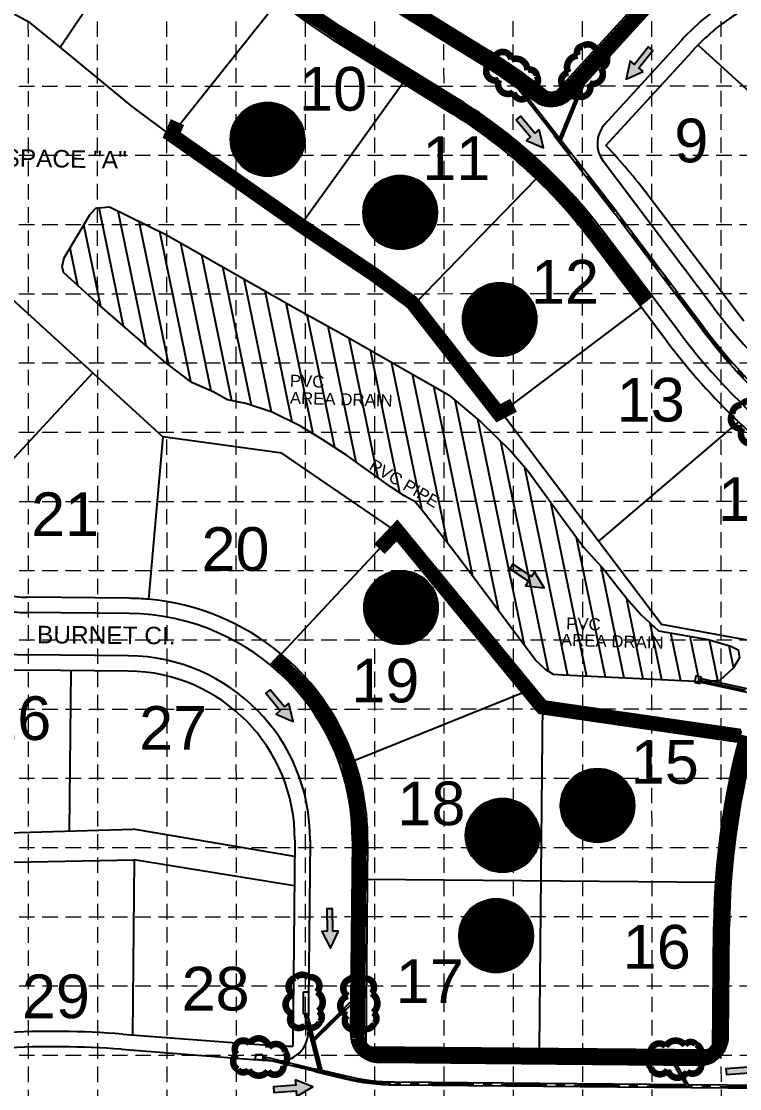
# Model space of a CAD drawing. Extents: x -500 to 2880, y -1767 to 500.
# Drawn here: x 1353 to 1846, y -1123 to -390 of the extents above; entities that cross this region are included whole.
import ezdxf
from ezdxf.enums import TextEntityAlignment as Align

# ---------------------------------------------------------------- set-up
doc = ezdxf.new("R2010")
doc.units = 0
doc.header["$LTSCALE"] = 25
doc.header["$MEASUREMENT"] = 0
doc.linetypes.add('CENTER', pattern=[2, 1.25, -0.25, 0.25, -0.25])
doc.linetypes.add('HIDDEN', pattern=[0.375, 0.25, -0.125])
doc.layers.get('0').update_dxf_attribs({"linetype": 'CONTINUOUS'})
for name, color, linetype in [('BASE', 7, 'CONTINUOUS'), ('EROSION BLANKET', 84, 'CONTINUOUS'), ('GRID', 254, 'HIDDEN'), ('LEGEND', 7, 'CONTINUOUS'), ('P Text 1', 3, 'CONTINUOUS'), ('P-LOTNOS', 2, 'CONTINUOUS'), ('P-LOTS', 1, 'CONTINUOUS'), ('P-PVMT', 9, 'CONTINUOUS'), ('P-ROW', 2, 'CONTINUOUS'), ('P-STMTXT', 1, 'CONTINUOUS'), ('P-STORM', 3, 'CONTINUOUS'), ('P-Storm-CL', 11, 'CENTER'), ('P-STORM-INLET', 3, 'CONTINUOUS'), ('PHASE2TEXT', 9, 'CONTINUOUS'), ('POND', 5, 'CONTINUOUS'), ('SILT FENCE', 200, 'CONTINUOUS'), ('STREET', 6, 'CONTINUOUS')]:
    doc.layers.add(name, color=color, linetype=linetype)
doc.styles.add('ryland', font='ARIAL.TTF', dxfattribs={"height": 25})
doc.styles.get("Standard").update_dxf_attribs({"font": 'ARIAL.TTF'})
pattern_1 = [(281.6589, (-630.7327, 1250.781), (0.61210502, 0.12630301), [])]

# ---------------------------------------------------------------- blocks, each defined once
blk = doc.blocks.new('ARROW')
blk.add_lwpolyline([(-67, -25.4), (-59.3, -25.4), (-59.6, -56.1), (-51.9, -56.2), (-51.6, -25.5), (-44, -25.5), (-55.3, -2.4), (-67, -25.4)], close=True)
at = {"color": 254}
for points in [[(-44, -25.5), (-67, -25.4), (-55.3, -2.4), (-67, -25.4)], [(-59.6, -56.1), (-51.9, -56.2), (-59.3, -25.4), (-51.6, -25.5)]]:
    blk.add_solid(points, dxfattribs=at)

msp = doc.modelspace()

# ---------------------------------------------------------------- hatches: boundary and pattern name
at = {"layer": 'PHASE2TEXT'}
h = msp.add_hatch(dxfattribs=at)
h.set_pattern_fill('ANSI31', color=3, scale=5, style=0)
h.set_pattern_definition(pattern_1)
edge = h.paths.add_edge_path()
edge.add_arc((1521.84, -471.2), 25.34, 0, 360)
h = msp.add_hatch(dxfattribs=at)
h.set_pattern_fill('ANSI31', color=3, scale=5, style=0)
h.set_pattern_definition(pattern_1)
edge = h.paths.add_edge_path()
edge.add_arc((1612.78, -521.33), 25.34, 0, 360)
h = msp.add_hatch(dxfattribs=at)
h.set_pattern_fill('ANSI31', color=3, scale=5, style=0)
h.set_pattern_definition(pattern_1)
edge = h.paths.add_edge_path()
edge.add_arc((1680.98, -594.86), 25.34, 0, 360)
h = msp.add_hatch(dxfattribs=at)
h.set_pattern_fill('ANSI31', color=3, scale=5, style=0)
h.set_pattern_definition(pattern_1)
edge = h.paths.add_edge_path()
edge.add_arc((1613.37, -792.53), 25.34, 0, 360)
h = msp.add_hatch(dxfattribs=at)
h.set_pattern_fill('ANSI31', color=3, scale=5, style=0)
h.set_pattern_definition(pattern_1)
edge = h.paths.add_edge_path()
edge.add_arc((1748.13, -928.32), 25.34, 0, 360)
h = msp.add_hatch(dxfattribs=at)
h.set_pattern_fill('ANSI31', color=3, scale=5, style=0)
h.set_pattern_definition(pattern_1)
edge = h.paths.add_edge_path()
edge.add_arc((1683.02, -948.86), 25.34, 0, 360)
h = msp.add_hatch(dxfattribs=at)
h.set_pattern_fill('ANSI31', color=3, scale=5, style=0)
h.set_pattern_definition(pattern_1)
edge = h.paths.add_edge_path()
edge.add_arc((1678.58, -1017.7), 25.34, 0, 360)
at = {"layer": 'SILT FENCE'}
h = msp.add_hatch(dxfattribs=at)
h.set_pattern_fill('ANSI31', color=5, scale=100, style=0)
h.set_pattern_definition([(281.6589, (-630.733, 1250.781), (12.2421, 2.52606), [])])
h.paths.add_polyline_path([(1576, -606.5), (1646, -646.5), (1668, -665), (1689, -685.5), (1700.5, -699), (1723.5, -730.5), (1739, -751.5), (1753, -767), (1761.5, -778), (1769.5, -788), (1778, -797.5), (1790, -808.5), (1824, -814.5), (1839.5, -819), (1844.5, -821.5), (1845.5, -827), (1841, -834), (1832, -842.5), (1820, -843.5), (1724.5, -839), (1718, -838.5), (1712.5, -835), (1705.5, -828.5), (1654, -759.5), (1630, -728.5), (1623, -720), (1616, -716), (1606.5, -710), (1576, -688), (1559, -677), (1544.5, -668), (1525, -658.5), (1507, -652.5), (1494.5, -650), (1484.5, -644.5), (1470, -638), (1452, -624.5), (1407, -585.5), (1382, -562.5), (1381, -558.5), (1382.5, -552.5), (1400, -523), (1404, -518.5), (1413.5, -517.5), (1452, -536.5), (1540, -586.5)])
h.paths.add_polyline_path([(685.44, -840.15), (684.08, -848.5), (682.86, -856.01), (681.77, -862.77), (680.79, -868.89), (679.92, -874.48), (679.13, -879.63), (678.42, -884.46), (677.77, -889.07), (677.17, -893.54), (676.61, -897.89), (676.09, -902.12), (675.59, -906.22), (675.13, -910.2), (674.69, -914.04), (674.27, -917.75), (673.85, -921.32), (673.45, -924.75), (673.06, -928.07), (672.67, -931.3), (672.28, -934.46), (671.9, -937.59), (671.52, -940.7), (671.15, -943.82), (670.77, -946.98), (670.4, -950.2), (670.03, -953.45), (669.66, -956.71), (669.31, -959.95), (668.98, -963.15), (668.66, -966.28), (668.37, -969.32), (668.1, -972.23), (667.87, -975), (667.67, -977.61), (667.5, -980.06), (667.35, -982.34), (667.25, -984.43), (667.17, -986.34), (667.12, -988.06), (667.1, -989.57), (667.12, -990.87), (667.18, -992), (667.29, -992.96), (667.45, -993.81), (667.68, -994.55), (667.98, -995.23), (668.37, -995.86), (668.85, -996.48), (669.45, -997.13), (670.25, -997.86), (671.34, -998.74), (672.81, -999.85), (674.77, -1001.25), (677.32, -1003.01), (680.53, -1005.21), (684.52, -1007.9), (689.33, -1011.13), (694.79, -1014.78), (700.69, -1018.71), (706.83, -1022.75), (713, -1026.78), (718.97, -1030.63), (724.55, -1034.17), (729.52, -1037.23), (733.73, -1039.72), (737.24, -1041.67), (740.2, -1043.18), (742.72, -1044.32), (744.94, -1045.17), (746.99, -1045.84), (749.01, -1046.38), (751.1, -1046.9), (753.39, -1047.46), (755.85, -1048.05), (758.42, -1048.66), (761.06, -1049.28), (763.72, -1049.87), (766.34, -1050.44), (768.87, -1050.95), (771.27, -1051.4), (773.49, -1051.77), (775.54, -1052.05), (777.44, -1052.27), (779.21, -1052.42), (780.86, -1052.52), (782.4, -1052.57), (783.87, -1052.59), (785.27, -1052.57), (786.63, -1052.52), (787.95, -1052.41), (789.26, -1052.2), (790.58, -1051.86), (791.93, -1051.34), (793.31, -1050.62), (794.75, -1049.65), (796.27, -1048.4), (797.87, -1046.84), (799.53, -1045.03), (801.21, -1043.01), (802.87, -1040.86), (804.46, -1038.63), (805.96, -1036.38), (807.33, -1034.17), (808.52, -1032.07), (809.51, -1030.11), (810.32, -1028.3), (810.96, -1026.59), (811.47, -1024.96), (811.86, -1023.39), (812.17, -1021.85), (812.41, -1020.3), (812.6, -1018.73), (812.78, -1017.11), (812.94, -1015.42), (813.06, -1013.64), (813.15, -1011.77), (813.18, -1009.78), (813.17, -1007.66), (813.09, -1005.4), (812.94, -1002.98), (812.71, -1000.4), (812.41, -997.65), (812.04, -994.75), (811.6, -991.69), (811.11, -988.5), (810.55, -985.17), (809.93, -981.72), (809.27, -978.15), (808.56, -974.47), (807.8, -970.67), (807, -966.73), (806.16, -962.65), (805.27, -958.41), (804.34, -954.01), (803.37, -949.43), (802.35, -944.65), (801.31, -939.68), (800.23, -934.55), (799.14, -929.31), (798.04, -923.99), (796.95, -918.65), (795.89, -913.33), (794.85, -908.06), (793.85, -902.9), (792.91, -897.88), (792.01, -893.02), (791.15, -888.33), (790.3, -883.81), (789.47, -879.47), (788.64, -875.33), (787.8, -871.38), (786.94, -867.65), (786.05, -864.13), (785.12, -860.77), (784.14, -857.53), (783.12, -854.35), (782.03, -851.18), (780.88, -847.97), (779.66, -844.68), (778.35, -841.23), (776.97, -837.61), (775.51, -833.8), (773.97, -829.83), (772.38, -825.71), (770.72, -821.46), (769.03, -817.09), (767.29, -812.62), (765.52, -808.07), (763.73, -803.45), (761.94, -798.8), (760.16, -794.18), (758.42, -789.64), (756.73, -785.22), (755.12, -780.96), (753.6, -776.92), (752.19, -773.15), (750.91, -769.68), (749.75, -766.5), (748.7, -763.59), (747.75, -760.93), (746.89, -758.5), (746.09, -756.29), (745.37, -754.26), (744.69, -752.4), (744.05, -750.69), (743.45, -749.13), (742.88, -747.69), (742.33, -746.39), (741.81, -745.21), (741.31, -744.14), (740.83, -743.18), (740.35, -742.32), (739.89, -741.55), (739.43, -740.87), (738.98, -740.27), (738.53, -739.74), (738.09, -739.28), (737.65, -738.88), (737.21, -738.54), (736.77, -738.23), (736.33, -737.97), (735.9, -737.75), (735.46, -737.55), (735.03, -737.39), (734.6, -737.25), (734.18, -737.14), (733.76, -737.05), (733.35, -736.98), (732.95, -736.93), (732.55, -736.89), (732.16, -736.86), (731.76, -736.84), (731.36, -736.83), (730.95, -736.82), (730.54, -736.82), (730.1, -736.82), (729.66, -736.82), (729.2, -736.82), (728.74, -736.82), (728.27, -736.83), (727.8, -736.84), (727.34, -736.85), (726.88, -736.87), (726.44, -736.9), (726.01, -736.94), (725.59, -736.98), (725.18, -737.03), (724.77, -737.1), (724.36, -737.17), (723.95, -737.26), (723.54, -737.37), (723.1, -737.48), (722.66, -737.62), (722.2, -737.76), (721.74, -737.92), (721.27, -738.08), (720.8, -738.24), (720.34, -738.41), (719.88, -738.57), (719.44, -738.73), (719.01, -738.89), (718.59, -739.03), (718.17, -739.18), (717.75, -739.32), (717.32, -739.46), (716.88, -739.6), (716.42, -739.75), (715.94, -739.9), (715.42, -740.06), (714.87, -740.24), (714.26, -740.46), (713.6, -740.71), (712.88, -741.02), (712.09, -741.4), (711.23, -741.86), (710.27, -742.4), (709.22, -743.07), (708.09, -744.02), (706.85, -745.4), (705.53, -747.39), (704.12, -750.16), (702.62, -753.87), (701.03, -758.7), (699.35, -764.82), (697.6, -772.31), (695.79, -780.95), (693.95, -790.44), (692.12, -800.48), (690.32, -810.78), (688.59, -821.02), (686.95, -830.91)])
h.paths.add_polyline_path([(118.16, -1266.02), (227.68, -1267.7), (343.92, -1290.34), (518.48, -1290.76), (521, -1288.66), (521.84, -1286.57), (520.58, -1243.79), (517.64, -1238.76), (515.54, -1236.25), (461.83, -1206.05), (383.36, -1194.73), (372.03, -1194.73), (294.82, -1193.47), (285.59, -1192.22), (275.1, -1190.54), (260.83, -1185.93), (251.6, -1181.73), (246.14, -1181.73), (191.59, -1180.48), (175.65, -1179.22), (132.42, -1174.19), (110.18, -1174.6), (105.99, -1175.02), (103.05, -1176.7), (102.21, -1180.06), (103.05, -1198.51), (110.6, -1206.89), (111.86, -1208.15), (112.7, -1212.34), (112.7, -1258.47), (114.8, -1261.41), (115.64, -1264.34)])

# ---------------------------------------------------------------- linework, layer by layer
at = {"color": 5}
for centre in [(1521.84, -471.2), (1612.78, -521.33), (1680.98, -594.86), (1613.37, -792.53), (1748.13, -928.32), (1683.02, -948.86), (1678.58, -1017.7)]:
    msp.add_circle(centre, 25.34, dxfattribs=at)
at = {"layer": 'EROSION BLANKET', "const_width": 10}
for points in [[(1931.02, -196.41), (1924.81, -204.21), (1920.4, -215.22), (1918.4, -227.24), (1918.8, -239.65), (1920.6, -247.05), (1920.8, -251.86), (1919.6, -256.06), (1916.4, -261.07), (1882.58, -298.13), (1867.86, -314.26), (1845.2, -331.8), (1828.75, -341.98), (1808.88, -354.82), (1786.35, -374.19), (1727.84, -438.07), (1723.06, -441.9), (1717.14, -443.54), (1710.79, -442.57), (1703.48, -437.55), (1680.87, -421.18), (1648.83, -401.63), (1614.5, -379.58)], [(1532.8, -371.39), (1544.24, -381), (1581.27, -405.68), (1619.38, -429.09), (1666.37, -458.75), (1690.48, -476.65), (1709.84, -494.91), (1730.3, -515.72), (1761.68, -556.27), (1781.97, -582.36)]]:
    msp.add_lwpolyline(points, dxfattribs=at)
msp.add_lwpolyline([(1851.03, -880.82), (1842.54, -917.19), (1835.52, -964.11), (1832.99, -1013.34), (1832.52, -1088.16, -0.406507), (1819.33, -1101.54), (1596.88, -1099.68, -0.374332), (1583.53, -1087.86), (1584.87, -943.98), (1582.13, -920.82), (1577.48, -899.49), (1569.33, -881.26), (1560.02, -865.36), (1549.93, -850.62), (1537.9, -838.21), (1526.65, -827.74)], format="xyb", dxfattribs=at)
at = {"layer": 'GRID', "color": 252, "linetype": 'HIDDEN', "lineweight": 0, "ltscale": 1.7}
for p, q in [((1642.49, 87.89), (1642.87, -1574.82)), ((1689.99, 87.9), (1690.37, -1574.81)), ((1737.49, 87.91), (1737.87, -1574.8)), ((1784.99, 87.92), (1785.37, -1574.79)), ((1832.49, 87.93), (1832.87, -1574.78)), ((1357.49, 87.83), (1357.87, -1574.88)), ((1404.99, 87.84), (1405.37, -1574.87)), ((1452.49, 87.85), (1452.87, -1574.86)), ((1499.99, 87.86), (1500.37, -1574.85)), ((1547.49, 87.87), (1547.87, -1574.84)), ((1594.99, 87.88), (1595.37, -1574.83)), ((-114.89, -435.01), (2830.11, -434.34)), ((-114.88, -482.51), (2830.12, -481.84)), ((-114.87, -530.01), (2830.13, -529.34)), ((-114.85, -577.51), (2830.14, -576.84)), ((-114.84, -625.01), (2830.16, -624.34)), ((-114.83, -672.51), (2830.17, -671.84)), ((-114.82, -720.01), (2830.18, -719.34)), ((-114.81, -767.51), (2830.19, -766.84)), ((-114.8, -815.01), (2830.2, -814.34)), ((-114.79, -862.51), (2830.21, -861.84)), ((-114.78, -910.01), (2830.22, -909.34)), ((-114.77, -957.51), (2830.23, -956.84)), ((-114.76, -1005.01), (2830.24, -1004.34)), ((-114.75, -1052.51), (2830.25, -1051.84)), ((-114.74, -1100.01), (2830.26, -1099.34))]:
    msp.add_line(p, q, dxfattribs=at)
at = {"layer": 'LEGEND', "color": 170, "ltscale": 100, "const_width": 4.5}
for points in [[(1688.96, -416.53, 0.520567), (1688.96, -416.53, 0.765195), (1677.71, -414.64, 0.417879), (1672.21, -422.04, 0.6649), (1680.54, -430.36, 0.744833), (1690.48, -439.01, 0.975642), (1702.07, -437.03, 0.520567), (1706.45, -427.62, 0.520567), (1700.03, -423.75, 0.540264), (1688.96, -416.53)], [(1728.11, -425.4, 0.520567), (1728.11, -425.4, 0.765195), (1727.04, -436.75, 0.417879), (1734.82, -441.71, 0.6649), (1742.51, -432.79, 0.744833), (1750.42, -422.25, 0.975642), (1747.61, -410.83, 0.520567), (1737.91, -407.15, 0.520567), (1734.51, -413.84, 0.540264), (1728.11, -425.4)], [(1857.82, -656.93, 0.520567), (1857.82, -656.93, 0.765195), (1846.97, -653.41, 0.417879), (1840.44, -659.92, 0.6649), (1847.46, -669.37, 0.744833), (1856.02, -679.39, 0.975642), (1867.77, -679.14, 0.520567), (1873.49, -670.48, 0.520567), (1867.7, -665.7, 0.540264), (1857.82, -656.93)], [(1555.57, -1056.33, 0.520567), (1555.57, -1056.33, 0.765195), (1550.15, -1046.3, 0.417879), (1540.93, -1046.49, 0.6649), (1539.48, -1058.18, 0.744833), (1538.75, -1071.34, 0.975642), (1547.43, -1079.27, 0.520567), (1557.54, -1076.95, 0.520567), (1556.65, -1069.5, 0.540264), (1555.57, -1056.33)], [(1593.06, -1057.25, 0.520567), (1593.06, -1057.25, 0.765195), (1587.65, -1047.21, 0.417879), (1578.42, -1047.41, 0.6649), (1576.97, -1059.1, 0.744833), (1576.25, -1072.25, 0.975642), (1584.92, -1080.19, 0.520567), (1595.04, -1077.86, 0.520567), (1594.15, -1070.42, 0.540264), (1593.06, -1057.25)], [(1522.03, -1110.6, 0.520567), (1522.03, -1110.6, 0.765195), (1532.77, -1106.76, 0.417879), (1533.96, -1097.62, 0.6649), (1522.63, -1094.42, 0.744833), (1509.73, -1091.72, 0.975642), (1500.58, -1099.1, 0.520567), (1501.35, -1109.45, 0.520567), (1508.85, -1109.69, 0.540264), (1522.03, -1110.6)], [(1794.85, -1093.6, 0.520567), (1794.85, -1093.6, 0.765195), (1784.67, -1098.73, 0.417879), (1784.61, -1107.96, 0.6649), (1796.25, -1109.73, 0.744833), (1809.38, -1110.83, 0.975642), (1817.56, -1102.38, 0.520567), (1815.52, -1092.2, 0.520567), (1808.05, -1092.88, 0.540264), (1794.85, -1093.6)]]:
    msp.add_lwpolyline(points, format="xyb", close=True, dxfattribs=at)
at = {"layer": 'P-LOTS', "color": 7}
for p, q in [((1379.56, -408.05), (1450.76, -302.3)), ((1529.25, -376.17), (1455.85, -468.62)), ((1928.51, -508.12), (1817, -406.48)), ((1614.88, -432.43), (1544.46, -530.39)), ((1706.14, -498.36), (1622.06, -584.78)), ((1778.06, -586.43), (1682.25, -658.68)), ((1402.07, -631.45), (1336.78, -701.88)), ((1844.81, -665.04), (1748.82, -747)), ((1450.11, -675.24), (1440.15, -786.81)), ((1609.83, -740.2), (1531.16, -824.43)), ((1386.89, -835.8), (1385.9, -945.8)), ((1702.54, -848.75), (1581.34, -897.71)), ((1710.34, -857.87), (1708.2, -1095.18)), ((1430.36, -965.72), (1429.28, -1085.72)), ((1829.06, -981.26), (1590.25, -979.11)), ((1829.06, -981.26), (1590.25, -979.11))]:
    msp.add_line(p, q, dxfattribs=at)
at = {"layer": 'P-PVMT', "color": 7}
for p, q in [((1593.02, -372.77), (1668.31, -419.31)), ((1593.02, -372.77), (1668.31, -419.31)), ((1731.09, -441.94), (1783.92, -383.99)), ((1577.78, -397.44), (1653.06, -443.97)), ((1577.78, -397.44), (1653.06, -443.97)), ((1753.18, -460.75), (1805.35, -403.52)), ((1827.62, -586.55), (1752, -486.27)), ((1804.47, -604.01), (1751.34, -533.56)), ((1426.89, -796.66), (1356.89, -795.95)), ((1426.63, -825.66), (1356.63, -824.94)), ((1550.99, -952.29), (1549.8, -1083.83)), ((1579.99, -952.55), (1578.8, -1084.51)), ((1837.75, -1086.84), (1838.41, -1011.77)), ((1421.62, -1095.66), (1511.93, -1102.58)), ((1817.57, -1106.66), (1598.62, -1104.69)), ((1817.57, -1106.66), (1598.62, -1104.69))]:
    msp.add_line(p, q, dxfattribs=at)
for centre, radius, start, end in [((1808.86, -23.59), 439.5, 229.56694, 238.27848), ((1923.96, -511.64), 160.5, 119.45513, 137.65), ((1463.51, -750.62), 389.5, 51.87852, 58.27848), ((1463.51, -750.62), 389.5, 51.87852, 58.27848), ((1463.51, -750.62), 360.5, 47.65, 58.27848), ((1463.51, -750.62), 360.5, 47.65, 58.27848), ((1716.31, -428.47), 20, 231.87852, 317.65), ((1767.96, -474.22), 20, 137.65, 217.02152), ((1463.51, -750.62), 360.5, 37.02152, 47.65), ((2155.37, -339.38), 410.5, 217.02152, 231.53907), ((2155.37, -339.38), 439.5, 217.02152, 231.53907), ((1357.66, -710.45), 114.5, 215.93418, 269.48333), ((1357.66, -710.45), 85.5, 246.11588, 269.48333), ((1425.49, -951.15), 154.5, 359.48333, 89.48333), ((1425.49, -951.15), 125.5, 359.48333, 89.48333), ((2352.89, -1016.27), 514.5, 165.66087, 179.49889), ((1529.8, -1083.65), 20, 267.28151, 359.48333), ((1598.8, -1084.69), 20, 179.48333, 269.48333), ((1817.76, -1086.66), 20, 269.48333, 359.49889), ((1374.71, -1708.37), 614.5, 85.62185, 93.23143), ((1556.62, -518.78), 585.5, 265.62185, 267.28151)]:
    msp.add_arc(centre, radius, start, end, dxfattribs=at)
at = {"layer": 'P-ROW', "color": 7}
for p, q in [((1358.98, -391.18), (1296.17, -357.22)), ((1616.67, -375.04), (1673.83, -410.38)), ((1717.32, -441.46), (1776.16, -376.91)), ((1379.56, -408.05), (1358.98, -391.18)), ((1429.01, -448.58), (1379.56, -408.05)), ((1572.26, -406.37), (1590.38, -417.57)), ((1753.91, -475.54), (1813.11, -410.6)), ((1590.38, -417.57), (1614.73, -432.63)), ((1614.73, -432.63), (1647.54, -452.91)), ((1455.85, -468.62), (1429.01, -448.58)), ((1509.16, -508.44), (1455.85, -468.62)), ((1509.16, -508.44), (1544.52, -530.3)), ((1848.47, -595.92), (1779.84, -505.76)), ((1544.52, -530.3), (1584.44, -554.98)), ((1778.06, -586.43), (1742.96, -539.88)), ((1317.49, -554.36), (1450.11, -675.24)), ((1317.49, -554.36), (1450.11, -675.24)), ((1618.45, -580.64), (1584.44, -554.98)), ((1647.15, -612.13), (1618.45, -580.64)), ((1796.09, -610.33), (1778.06, -586.43)), ((1682.25, -658.68), (1647.15, -612.13)), ((1700.28, -682.59), (1682.25, -658.68)), ((1531.53, -686.64), (1450.11, -675.24)), ((1531.53, -686.64), (1450.11, -675.24)), ((1609.83, -740.2), (1531.53, -686.64)), ((1609.83, -740.2), (1531.53, -686.64)), ((1748.82, -747), (1700.28, -682.59)), ((1710.34, -857.87), (1609.83, -740.2)), ((1710.34, -857.87), (1609.83, -740.2)), ((1791.9, -804.16), (1748.82, -747)), ((1426.98, -786.16), (1356.99, -785.45)), ((1866.03, -817.66), (1791.9, -804.16)), ((1426.53, -836.16), (1356.53, -835.44)), ((1846.43, -877.71), (1710.34, -857.87)), ((1846.58, -877.12), (1844.25, -886.25)), ((1324.75, -947.6), (1429.78, -944.5)), ((1540.39, -963.26), (1429.78, -944.5)), ((1540.49, -952.19), (1539.22, -1093.52)), ((1590.49, -952.64), (1589.21, -1094.1)), ((1205.32, -969.92), (1430.36, -965.72)), ((1540.21, -983.53), (1430.36, -965.72)), ((1827.17, -1096.25), (1827.91, -1011.68)), ((1422.42, -1085.19), (1512.73, -1092.11)), ((1827.17, -1096.25), (1589.21, -1094.1)), ((1827.17, -1096.25), (1589.21, -1094.1))]:
    msp.add_line(p, q, dxfattribs=at)
for centre, radius, start, end in [((1807.05, -26.29), 446.75, 231.55125, 238.29431), ((1923.96, -511.64), 150, 119.45513, 137.65), ((1463.51, -750.62), 400, 50.61556, 58.27848), ((1463.51, -750.62), 350, 47.65, 58.27848), ((1463.51, -750.62), 400, 37.02152, 43.4485), ((1463.51, -750.62), 350, 46.11502, 47.65), ((1463.51, -750.62), 350, 37.02152, 46.11502), ((2155.37, -339.38), 450, 217.02152, 226.35984), ((2155.37, -339.38), 450, 226.35984, 231.53907), ((1357.66, -710.45), 75, 246.20832, 269.48333), ((1357.66, -710.45), 125, 215.93418, 269.48333), ((1425.49, -951.15), 165, 84.90278, 89.48333), ((1425.49, -951.15), 165, 50.17806, 84.90278), ((1425.49, -951.15), 165, 359.48333, 50.17806), ((1425.49, -951.15), 115, 359.48333, 89.48333), ((2352.89, -1016.27), 525, 165.66087, 176.17658), ((2352.89, -1016.27), 525, 176.17658, 179.49889), ((1374.71, -1708.37), 625, 85.62185, 93.23143), ((1556.62, -518.78), 575, 265.62185, 268.26495)]:
    msp.add_arc(centre, radius, start, end, dxfattribs=at)
at = {"layer": 'P-STORM', "color": 5}
for p, q in [((1722.03, -470.52), (1739.31, -428.33)), ((1723.09, -471.89), (1740.49, -429.41)), ((1718.43, -468.72), (1719.81, -467.65)), ((1759.39, -521.66), (1718.43, -468.72)), ((1760.78, -520.59), (1723.09, -471.89)), ((1819.58, -601.41), (1762.22, -525.35)), ((1820.97, -600.36), (1763.61, -524.3)), ((1815.46, -839.44), (1814.5, -843.84)), ((1819.37, -840.29), (1815.46, -839.44)), ((1818.41, -844.69), (1819.37, -840.29)), ((1814.5, -843.84), (1818.41, -844.69)), ((1553.51, -1087.95), (1578.99, -1062.95)), ((1553.94, -1089.63), (1578.97, -1065.07)), ((1557.04, -1109.67), (1547.13, -1071.22)), ((1553.51, -1087.95), (1549.2, -1071.24)), ((1559.24, -1110.2), (1553.94, -1089.63)), ((1555.08, -1109.2), (1554.61, -1111.15)), ((1800.76, -1106.51), (1808.59, -1120.08)), ((1802.5, -1106.53), (1810.33, -1120.1))]:
    msp.add_line(p, q, dxfattribs=at)
for points in [[(1718.53, -468.64), (1691.28, -433.43)], [(1719.71, -467.73), (1692.18, -432.14)], [(1722.03, -470.52), (1719.81, -467.65)], [(1554.67, -1110.9), (1518.36, -1102.18)], [(1555.02, -1109.44), (1518.46, -1100.66)], [(1557.04, -1109.67), (1555.08, -1109.2)], [(1879.22, -1121.66), (1863.35, -1122.58), (1609.19, -1120.28)], [(1808.59, -1120.08), (1609.21, -1118.28)], [(1879.11, -1119.66), (1863.3, -1120.57), (1810.33, -1120.1)]]:
    msp.add_lwpolyline(points, dxfattribs=at)
for points in [[(1819.16, -841.27), (1911.12, -861.24, -0.022375), (1924.2, -864.7), (2035.96, -899.68)], [(1818.63, -843.71), (1910.59, -863.68, -0.022375), (1923.45, -867.09), (2035.21, -902.06)], [(1609.19, -1120.28, -0.056761), (1575.27, -1116.11), (1554.61, -1111.15)], [(1609.21, -1118.28, -0.056761), (1575.74, -1114.17), (1559.24, -1110.2)]]:
    msp.add_lwpolyline(points, format="xyb", dxfattribs=at)
for centre, radius, start, end in [((1463.51, -750.62), 374.12, 37.02152, 37.73368), ((1463.51, -750.62), 375.87, 37.02152, 37.73368), ((2159.6, -344.99), 424.13, 217.02152, 232.39968), ((2159.6, -344.99), 425.88, 217.02152, 227.77598)]:
    msp.add_arc(centre, radius, start, end, dxfattribs=at)
at = {"layer": 'P-Storm-CL', "color": 5}
for p, q in [((1722.18, -472.14), (1739.9, -428.87)), ((1760.09, -521.12), (1691.73, -432.79)), ((1820.27, -600.88), (1760.09, -521.12)), ((1552.9, -1089.6), (1578.98, -1064.01)), ((1558.43, -1111.03), (1548.17, -1071.23)), ((1569.69, -1113.74), (1518.41, -1101.42)), ((1863.32, -1121.58), (1609.2, -1119.28))]:
    msp.add_line(p, q, dxfattribs=at)
for points in [[(1818.89, -842.49), (1910.85, -862.46, -0.022375), (1923.83, -865.89), (2051.81, -905.95)], [(1609.2, -1119.28, -0.056761), (1575.51, -1115.14), (1569.69, -1113.74)]]:
    msp.add_lwpolyline(points, format="xyb", dxfattribs=at)
msp.add_arc((2159.6, -344.99), 425, 217.02152, 232.39968, dxfattribs=at)
at = {"layer": 'P-STORM-INLET', "color": 5}
for p, q in [((1546.42, -1071.21), (1546.55, -1056.21)), ((1546.55, -1056.21), (1550.05, -1056.24)), ((1582.53, -1059.04), (1582.44, -1069.04)), ((1549.92, -1071.24), (1546.42, -1071.21)), ((1513.56, -1099.16), (1513.31, -1102.66)), ((1518.3, -1103), (1513.31, -1102.66)), ((1518.54, -1099.51), (1513.56, -1099.16)), ((1518.54, -1099.51), (1518.3, -1103))]:
    msp.add_line(p, q, dxfattribs=at)
for points in [[(1741.59, -430.42), (1739.01, -428.06), (1745.74, -420.67), (1748.33, -423.03)], [(1682.53, -428.49), (1684.53, -425.62), (1692.73, -431.35), (1690.72, -434.22)], [(1796.63, -1106.48), (1796.66, -1102.98), (1806.66, -1103.06), (1806.63, -1106.56)]]:
    msp.add_lwpolyline(points, close=True, dxfattribs=at)
for points in [[(1579.03, -1059.01), (1582.53, -1059.04)], [(1578.94, -1069.01), (1582.44, -1069.04)]]:
    msp.add_lwpolyline(points, dxfattribs=at)
at = {"layer": 'POND'}
msp.add_lwpolyline([(1576, -606.5), (1646, -646.5), (1668, -665), (1689, -685.5), (1700.5, -699), (1723.5, -730.5), (1739, -751.5), (1753, -767), (1761.5, -778), (1769.5, -788), (1778, -797.5), (1790, -808.5), (1824, -814.5), (1839.5, -819), (1844.5, -821.5), (1845.5, -827), (1841, -834), (1832, -842.5), (1820, -843.5), (1724.5, -839), (1718, -838.5), (1712.5, -835), (1705.5, -828.5), (1654, -759.5), (1630, -728.5), (1623, -720), (1616, -716), (1606.5, -710), (1576, -688), (1559, -677), (1544.5, -668), (1525, -658.5), (1507, -652.5), (1494.5, -650), (1484.5, -644.5), (1470, -638), (1452, -624.5), (1407, -585.5), (1382, -562.5), (1381, -558.5), (1382.5, -552.5), (1400, -523), (1404, -518.5), (1413.5, -517.5), (1452, -536.5), (1540, -586.5)], close=True, dxfattribs=at)
at = {"layer": 'SILT FENCE', "const_width": 10}
for points in [[(1690.52, -653.71), (1680.15, -659.13), (1620.94, -583.17), (1594.79, -563.93), (1543.47, -529.4), (1456.13, -468.24), (1460.08, -459.36)], [(1845.87, -880.61), (1710.14, -860.89), (1610.61, -739.59), (1598.57, -752.31)]]:
    msp.add_lwpolyline(points, dxfattribs=at)

# ---------------------------------------------------------------- block references
at = {"color": 3, "zscale": 0.5}
for p, xscale, yscale, rotation in [((1745.31, -413.73), 0.5000000000000264, 0.5, 141.642129116765), ((1690.9, -495.93), 0.5000000000002189, 0.5000000000000284, 220.5789197139068), ((1697.6, -803.01), 0.5000000000002237, 0.5, 237.4660467996463), ((1519.28, -889.59), 0.5000000000002189, 0.5, 220.5789197139068), ((1537.35, -1028.18), 0.5000000000001904, 0.5, 181.6589411694431), ((1866.57, -1136.53), 0.5000000000001854, 0.4999999999999671, 274.6773946033398), ((1556.29, -1148.88), 0.5000000000001809, 0.499999999999968, 274.6773946033334)]:
    msp.add_blockref('ARROW', p, dxfattribs=dict(at, xscale=xscale, yscale=yscale, rotation=rotation))

# ---------------------------------------------------------------- texts
at = {"layer": 'BASE', "color": 5, "style": 'ryland'}
for p in [(1521.77, -486.44), (1612.71, -536.58), (1680.91, -610.1), (1613.3, -807.78), (1748.06, -943.57), (1682.95, -964.11), (1678.51, -1032.95)]:
    msp.add_text('R', height=32.02, rotation=359.70117, dxfattribs=at).set_placement(p, align=Align.CENTER)
at = {"layer": 'P Text 1', "color": 7}
msp.add_text('OPEN SPACE "A"', height=12, rotation=358.96133, dxfattribs=at).set_placement((1288.55, -488.86))
at = {"layer": 'P-LOTNOS', "color": 7}
for s, p in [('10', (1543.51, -451.51)), ('10', (1543.51, -451.51)), ('9', (1800.76, -486.98)), ('11', (1627.95, -499.15)), ('11', (1627.95, -499.15)), ('12', (1702.53, -583.92)), ('12', (1702.53, -583.92)), ('13', (1761.33, -664.89)), ('13', (1761.33, -664.89)), ('13', (1761.33, -664.89)), ('13', (1761.33, -664.89)), ('14', (1830.74, -733.04)), ('21', (1359.75, -743.48)), ('20', (1476.54, -767.36)), ('19', (1579.29, -857.59)), ('26', (1326.96, -883.4)), ('27', (1433.81, -890.13)), ('15', (1770.92, -913.45)), ('18', (1610.92, -941.88)), ('16', (1765.42, -1040.3)), ('28', (1462.91, -1069.03)), ('17', (1609.76, -1063.96)), ('29', (1353.42, -1074.3))]:
    msp.add_text(s, height=30, dxfattribs=at).set_placement(p)
at = {"layer": 'P-STMTXT', "color": 5}
for s, rotation, p in [('PVC', 358.32063, (1537.04, -640.93)), ('AREA DRAIN', 358.32063, (1537.04, -652.65)), ('PVC PIPE', 329.19893, (1590.82, -697.28)), ('PVC', 358.32063, (1726.49, -807.52)), ('AREA DRAIN', 358.32063, (1722.92, -818.7))]:
    msp.add_text(s, height=8.25, rotation=rotation, dxfattribs=at).set_placement(p)
at = {"layer": 'STREET', "color": 7}
msp.add_text('BURNET CI.', height=12, rotation=359.5081, dxfattribs=at).set_placement((1411.23, -817.4), align=Align.CENTER)

doc.saveas('drawing.dxf')
